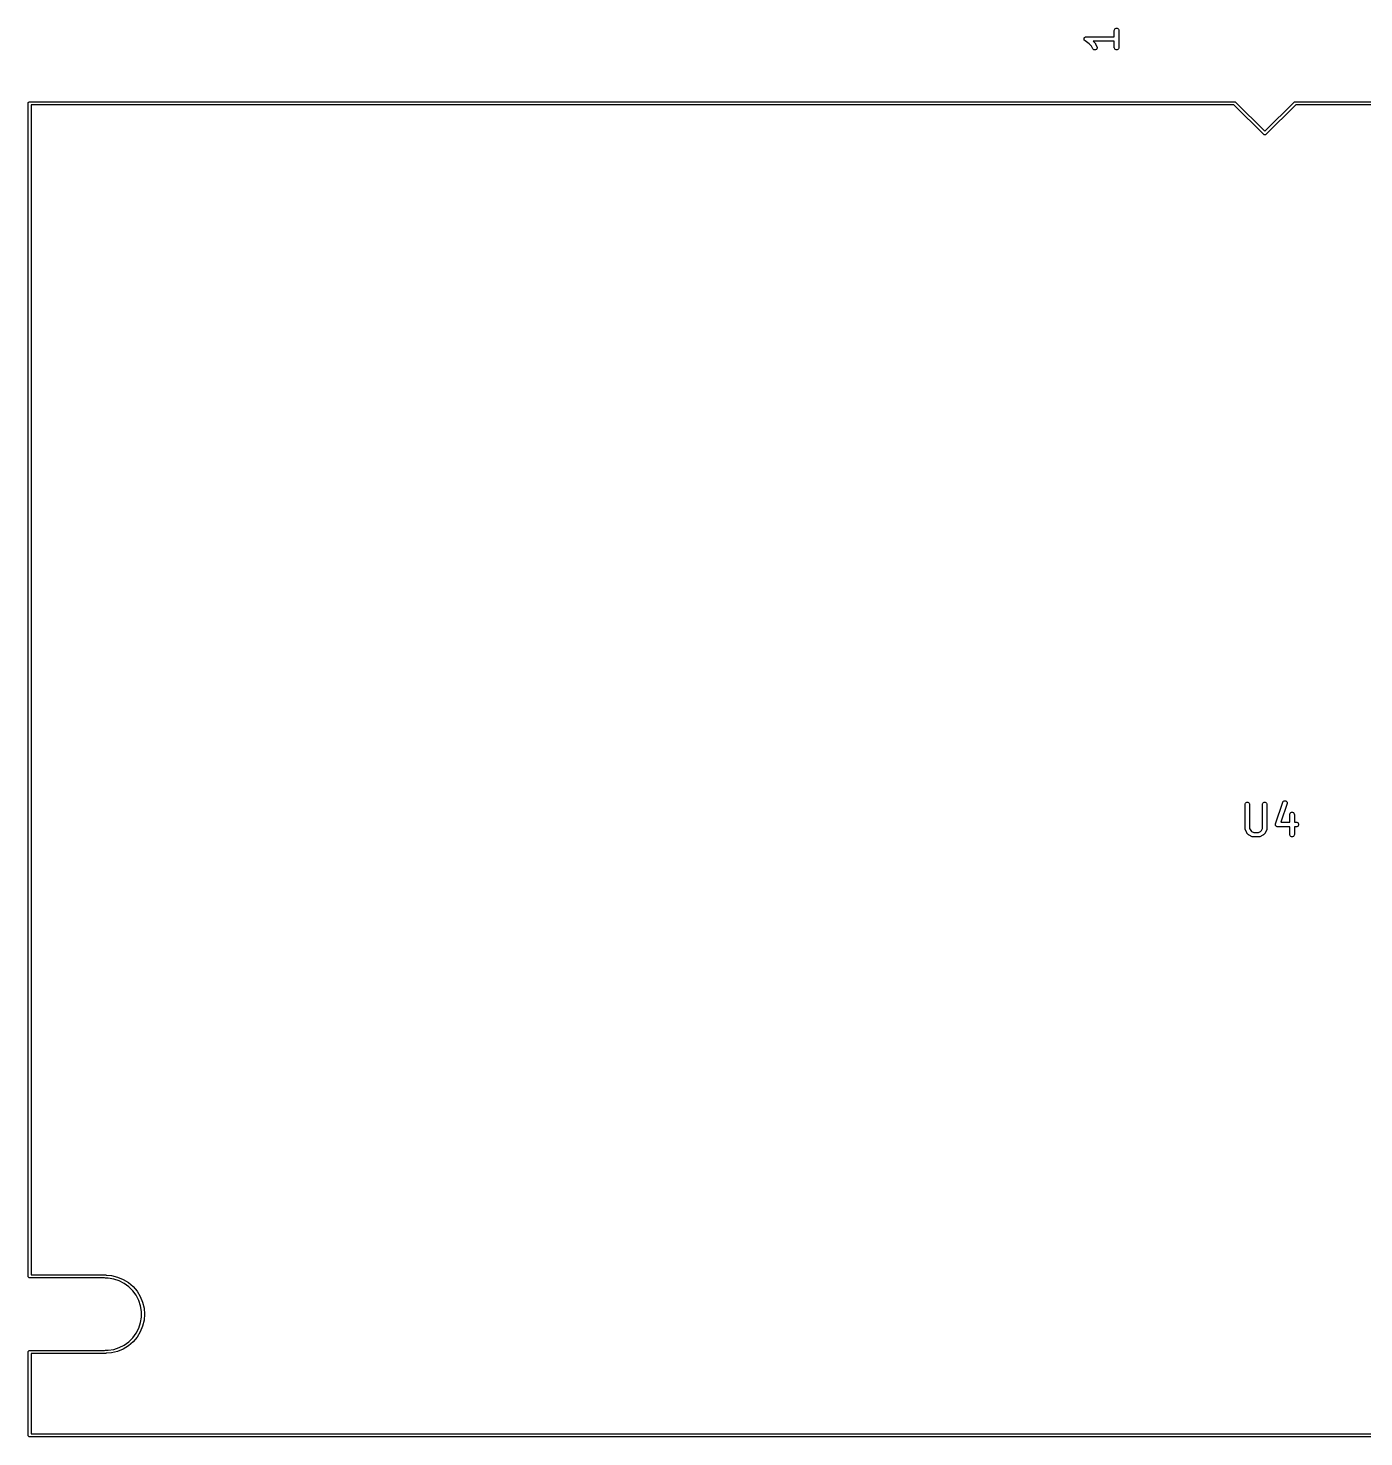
# Model space of a CAD drawing. Header units: millimetres. Extents: x 129 to 276, y -185 to -58.
# Drawn here: x 163.45 to 207.55, y -148.69 to -102.16 of the extents above; entities that cross this region are included whole.
import ezdxf

# ---------------------------------------------------------------- set-up
doc = ezdxf.new("R2010")
doc.units = ezdxf.units.MM
doc.layers.add('F.Fab', color=9, linetype='CONTINUOUS', true_color=0xafafaf)

msp = doc.modelspace()

# ---------------------------------------------------------------- linework, layer by layer
at = {"layer": 'F.Fab', "linetype": 'CONTINUOUS'}
for p, q in [((199.309819, -102.238095), (199.31126, -102.223463)), ((199.309819, -102.448809), (199.309819, -102.238095)), ((199.31126, -102.223463), (199.322459, -102.196427)), ((199.322459, -102.196427), (199.343151, -102.175735)), ((199.343151, -102.175735), (199.370187, -102.164536)), ((199.370187, -102.164536), (199.399451, -102.164536)), ((199.399451, -102.164536), (199.426487, -102.175735)), ((199.426487, -102.175735), (199.447179, -102.196427)), ((199.447179, -102.196427), (199.458378, -102.223463)), ((199.458378, -102.223463), (199.459819, -102.238095)), ((199.459819, -102.238095), (199.459819, -102.809523)), ((198.309819, -102.523888), (198.31126, -102.516603)), ((198.31126, -102.531092), (198.309819, -102.523888)), ((198.31126, -102.509177), (198.314072, -102.502388)), ((198.31126, -102.516603), (198.31126, -102.509177)), ((198.31126, -102.538441), (198.31126, -102.531092)), ((198.314101, -102.545301), (198.31126, -102.538441)), ((198.314072, -102.502388), (198.315498, -102.49518)), ((198.315558, -102.552582), (198.314101, -102.545301)), ((198.315498, -102.49518), (198.319617, -102.489001)), ((198.319646, -102.558687), (198.315558, -102.552582)), ((198.319617, -102.489001), (198.322459, -102.482141)), ((198.322459, -102.565477), (198.319646, -102.558687)), ((198.322459, -102.482141), (198.327654, -102.476945)), ((198.327709, -102.570727), (198.322459, -102.565477)), ((198.327654, -102.476945), (198.331731, -102.470831)), ((198.331841, -102.576897), (198.327709, -102.570727)), ((198.331731, -102.470831), (198.3379, -102.466699)), ((198.343099, -102.586117), (198.331841, -102.576897)), ((198.3379, -102.466699), (198.343151, -102.461449)), ((198.343151, -102.586169), (198.343099, -102.586117)), ((198.343151, -102.461449), (198.34994, -102.458636)), ((198.343173, -102.586178), (198.343151, -102.586169)), ((198.343216, -102.586213), (198.343173, -102.586178)), ((198.479894, -102.677331), (198.343216, -102.586213)), ((198.34994, -102.458636), (198.356046, -102.454548)), ((198.356046, -102.454548), (198.363326, -102.453091)), ((198.363326, -102.453091), (198.370187, -102.45025)), ((198.370187, -102.45025), (198.384663, -102.448824)), ((198.384663, -102.448824), (198.38474, -102.448809)), ((198.38474, -102.448809), (198.384766, -102.448814)), ((198.384766, -102.448814), (198.384819, -102.448809)), ((198.384819, -102.448809), (199.309819, -102.448809)), ((198.561275, -102.758712), (198.479894, -102.677331)), ((198.603451, -102.843064), (198.561275, -102.758712)), ((199.309819, -102.598809), (198.613504, -102.598809)), ((198.613504, -102.598809), (198.675947, -102.661252)), ((198.675947, -102.661252), (198.680667, -102.667002)), ((198.680667, -102.667002), (198.682164, -102.668301)), ((198.682164, -102.668301), (198.683583, -102.670555)), ((198.683583, -102.670555), (198.685275, -102.672617)), ((198.685275, -102.672617), (198.686033, -102.674449)), ((198.686033, -102.674449), (198.689996, -102.680744)), ((198.689996, -102.680744), (198.737615, -102.775982)), ((198.744944, -102.818903), (198.73569, -102.846665)), ((198.737615, -102.775982), (198.74287, -102.789713)), ((198.74287, -102.789713), (198.744944, -102.818903)), ((199.309819, -102.809523), (199.309819, -102.598809)), ((199.31126, -102.824155), (199.309819, -102.809523)), ((199.322459, -102.851191), (199.31126, -102.824155)), ((199.458378, -102.824155), (199.447179, -102.851191)), ((199.459819, -102.809523), (199.458378, -102.824155)), ((198.611283, -102.855507), (198.603451, -102.843064)), ((198.633391, -102.87468), (198.611283, -102.855507)), ((198.661152, -102.883934), (198.633391, -102.87468)), ((198.690342, -102.88186), (198.661152, -102.883934)), ((198.716517, -102.868772), (198.690342, -102.88186)), ((198.73569, -102.846665), (198.716517, -102.868772)), ((199.343151, -102.871883), (199.322459, -102.851191)), ((199.370187, -102.883082), (199.343151, -102.871883)), ((199.399451, -102.883082), (199.370187, -102.883082)), ((199.426487, -102.871883), (199.399451, -102.883082)), ((199.447179, -102.851191), (199.426487, -102.871883)), ((163.45, -104.6425), (163.453806, -104.623366)), ((163.45, -143.3925), (163.45, -104.6425)), ((163.453806, -104.623366), (163.480866, -104.596306)), ((163.480866, -104.596306), (163.5, -104.5925)), ((163.5, -104.5925), (203.28, -104.5925)), ((203.28, -104.5925), (203.299134, -104.596306)), ((203.299134, -104.596306), (203.315355, -104.607145)), ((203.315355, -104.607145), (204.28, -105.571789)), ((204.28, -105.571789), (205.244645, -104.607144)), ((205.244645, -104.607144), (205.260866, -104.596306)), ((205.260866, -104.596306), (205.28, -104.5925)), ((205.28, -104.5925), (221.740057, -104.5925)), ((163.55, -104.6925), (163.55, -143.3425)), ((203.25929, -104.6925), (163.55, -104.6925)), ((204.244645, -105.677856), (203.25929, -104.6925)), ((205.300711, -104.6925), (204.315355, -105.677855)), ((247.45, -104.6925), (205.300711, -104.6925)), ((204.260866, -105.688694), (204.244645, -105.677856)), ((204.299134, -105.688694), (204.260866, -105.688694)), ((204.299135, -105.688694), (204.299134, -105.688694)), ((204.299137, -105.688691), (204.299135, -105.688694)), ((204.315355, -105.677855), (204.299137, -105.688691)), ((203.628095, -127.802319), (203.629536, -127.787687)), ((203.628095, -128.611842), (203.628095, -127.802319)), ((203.629536, -127.787687), (203.640735, -127.760651)), ((203.640735, -127.760651), (203.661427, -127.739959)), ((203.661427, -127.739959), (203.688463, -127.72876)), ((203.688463, -127.72876), (203.717727, -127.72876)), ((203.717727, -127.72876), (203.744763, -127.739959)), ((203.744763, -127.739959), (203.765455, -127.760651)), ((203.765455, -127.760651), (203.776654, -127.787687)), ((203.776654, -127.787687), (203.778095, -127.802319)), ((203.778095, -127.802319), (203.778095, -128.594137)), ((204.199523, -127.802319), (204.200964, -127.787687)), ((204.199523, -128.594137), (204.199523, -127.802319)), ((204.200964, -127.787687), (204.212163, -127.760651)), ((204.212163, -127.760651), (204.232855, -127.739959)), ((204.232855, -127.739959), (204.259891, -127.72876)), ((204.259891, -127.72876), (204.289155, -127.72876)), ((204.289155, -127.72876), (204.316191, -127.739959)), ((204.316191, -127.739959), (204.336883, -127.760651)), ((204.336883, -127.760651), (204.348082, -127.787687)), ((204.348082, -127.787687), (204.349523, -127.802319)), ((204.349523, -127.802319), (204.349523, -128.611842)), ((204.631944, -128.445268), (204.870039, -127.730983)), ((205.012341, -127.778418), (204.807152, -128.393985)), ((204.870039, -127.730983), (204.876033, -127.717558)), ((204.876033, -127.717558), (204.895207, -127.695451)), ((204.895207, -127.695451), (204.92138, -127.682364)), ((204.92138, -127.682364), (204.95057, -127.680289)), ((204.95057, -127.680289), (204.978332, -127.689543)), ((204.978332, -127.689543), (205.00044, -127.708717)), ((205.00044, -127.708717), (205.013526, -127.734891)), ((205.015601, -127.764081), (205.012341, -127.778418)), ((205.013526, -127.734891), (205.015601, -127.764081)), ((204.807152, -128.393985), (205.104285, -128.393985)), ((205.104285, -128.135652), (205.105726, -128.12102)), ((205.104285, -128.393985), (205.104285, -128.135652)), ((205.105726, -128.12102), (205.116925, -128.093984)), ((205.116925, -128.093984), (205.137617, -128.073292)), ((205.137617, -128.073292), (205.164653, -128.062093)), ((205.164653, -128.062093), (205.193917, -128.062093)), ((205.193917, -128.062093), (205.220953, -128.073292)), ((205.220953, -128.073292), (205.241645, -128.093984)), ((205.241645, -128.093984), (205.252844, -128.12102)), ((205.252844, -128.12102), (205.254285, -128.135652)), ((205.254285, -128.135652), (205.254285, -128.393985)), ((205.254285, -128.393985), (205.322142, -128.393985)), ((205.322142, -128.393985), (205.336774, -128.395426)), ((205.336774, -128.395426), (205.36381, -128.406625)), ((205.36381, -128.406625), (205.384502, -128.427317)), ((203.629536, -128.626474), (203.628095, -128.611842)), ((203.630567, -128.628963), (203.629536, -128.626474)), ((203.630758, -128.631651), (203.630567, -128.628963)), ((203.636013, -128.645383), (203.630758, -128.631651)), ((203.683632, -128.740621), (203.636013, -128.645383)), ((203.687595, -128.746917), (203.683632, -128.740621)), ((203.688353, -128.748747), (203.687595, -128.746917)), ((203.690042, -128.750805), (203.688353, -128.748747)), ((203.691464, -128.753064), (203.690042, -128.750805)), ((203.692962, -128.754363), (203.691464, -128.753064)), ((203.69768, -128.760112), (203.692962, -128.754363)), ((203.745299, -128.807732), (203.69768, -128.760112)), ((203.751048, -128.81245), (203.745299, -128.807732)), ((203.752349, -128.81395), (203.751048, -128.81245)), ((203.754608, -128.815372), (203.752349, -128.81395)), ((203.756665, -128.81706), (203.754608, -128.815372)), ((203.758492, -128.817817), (203.756665, -128.81706)), ((203.764792, -128.821782), (203.758492, -128.817817)), ((203.86003, -128.869401), (203.764792, -128.821782)), ((203.778095, -128.594137), (203.812353, -128.662653)), ((203.812353, -128.662653), (203.84276, -128.693061)), ((203.84276, -128.693061), (203.911276, -128.727319)), ((203.873761, -128.874656), (203.86003, -128.869401)), ((203.87645, -128.874847), (203.873761, -128.874656)), ((203.878939, -128.875878), (203.87645, -128.874847)), ((203.893571, -128.877319), (203.878939, -128.875878)), ((204.084047, -128.877319), (203.893571, -128.877319)), ((203.911276, -128.727319), (204.066342, -128.727319)), ((204.066342, -128.727319), (204.134857, -128.693061)), ((204.098679, -128.875878), (204.084047, -128.877319)), ((204.101168, -128.874846), (204.098679, -128.875878)), ((204.103856, -128.874656), (204.101168, -128.874846)), ((204.117588, -128.869401), (204.103856, -128.874656)), ((204.212826, -128.821782), (204.117588, -128.869401)), ((204.134857, -128.693061), (204.165264, -128.662653)), ((204.165264, -128.662653), (204.199523, -128.594137)), ((204.219125, -128.817817), (204.212826, -128.821782)), ((204.220953, -128.81706), (204.219125, -128.817817)), ((204.223009, -128.815372), (204.220953, -128.81706)), ((204.225269, -128.81395), (204.223009, -128.815372)), ((204.226569, -128.81245), (204.225269, -128.81395)), ((204.232319, -128.807732), (204.226569, -128.81245)), ((204.279937, -128.760113), (204.232319, -128.807732)), ((204.284655, -128.754363), (204.279937, -128.760113)), ((204.286154, -128.753064), (204.284655, -128.754363)), ((204.287575, -128.750805), (204.286154, -128.753064)), ((204.289265, -128.748747), (204.287575, -128.750805)), ((204.290022, -128.746917), (204.289265, -128.748747)), ((204.293986, -128.740621), (204.290022, -128.746917)), ((204.341605, -128.645383), (204.293986, -128.740621)), ((204.34686, -128.631652), (204.341605, -128.645383)), ((204.347051, -128.628962), (204.34686, -128.631652)), ((204.348082, -128.626474), (204.347051, -128.628962)), ((204.349523, -128.611842), (204.348082, -128.626474)), ((204.628684, -128.459605), (204.629536, -128.455858)), ((204.629536, -128.47159), (204.628684, -128.459605)), ((204.629536, -128.454353), (204.630294, -128.452521)), ((204.629536, -128.455858), (204.629536, -128.454353)), ((204.629536, -128.483617), (204.629536, -128.47159)), ((204.630568, -128.486108), (204.629536, -128.483617)), ((204.630294, -128.452521), (204.631944, -128.445268)), ((204.630759, -128.488795), (204.630568, -128.486108)), ((204.636133, -128.499544), (204.630759, -128.488795)), ((204.640735, -128.510653), (204.636133, -128.499544)), ((204.64264, -128.512558), (204.640735, -128.510653)), ((204.643845, -128.514968), (204.64264, -128.512558)), ((204.652927, -128.522845), (204.643845, -128.514968)), ((204.661427, -128.531345), (204.652927, -128.522845)), ((204.663915, -128.532375), (204.661427, -128.531345)), ((204.665952, -128.534142), (204.663915, -128.532375)), ((204.677355, -128.537943), (204.665952, -128.534142)), ((204.688463, -128.542544), (204.677355, -128.537943)), ((204.692289, -128.54292), (204.688463, -128.542544)), ((204.693715, -128.543396), (204.692289, -128.54292)), ((204.695689, -128.543255), (204.693715, -128.543396)), ((204.703095, -128.543985), (204.695689, -128.543255)), ((205.104285, -128.543985), (204.703095, -128.543985)), ((205.104285, -128.802319), (205.104285, -128.543985)), ((205.105726, -128.816951), (205.104285, -128.802319)), ((205.116925, -128.843987), (205.105726, -128.816951)), ((205.137617, -128.864679), (205.116925, -128.843987)), ((205.164653, -128.875878), (205.137617, -128.864679)), ((205.193917, -128.875878), (205.164653, -128.875878)), ((205.220953, -128.864679), (205.193917, -128.875878)), ((205.241645, -128.843987), (205.220953, -128.864679)), ((205.252844, -128.816951), (205.241645, -128.843987)), ((205.254285, -128.802319), (205.252844, -128.816951)), ((205.322142, -128.543985), (205.254285, -128.543985)), ((205.254285, -128.543985), (205.254285, -128.802319)), ((205.336774, -128.542544), (205.322142, -128.543985)), ((205.36381, -128.531345), (205.336774, -128.542544)), ((205.384502, -128.510653), (205.36381, -128.531345)), ((205.384502, -128.427317), (205.395701, -128.454353)), ((205.395701, -128.483617), (205.384502, -128.510653)), ((205.395701, -128.454353), (205.395701, -128.483617)), ((163.453806, -143.411634), (163.45, -143.3925)), ((163.480866, -143.438694), (163.453806, -143.411634)), ((163.5, -143.4425), (163.480866, -143.438694)), ((165.970283, -143.4425), (163.5, -143.4425)), ((163.55, -143.3425), (166, -143.3425)), ((165.970611, -143.442951), (165.970283, -143.4425)), ((166, -143.4525), (165.970611, -143.442951)), ((166, -143.3425), (166.019134, -143.346306)), ((166.093655, -143.4525), (166, -143.4525)), ((166.019134, -143.346306), (166.027491, -143.354663)), ((166.027491, -143.354663), (166.2018, -143.368382)), ((166.278659, -143.481802), (166.093655, -143.4525)), ((166.2018, -143.368382), (166.398632, -143.415637)), ((166.456801, -143.539684), (166.278659, -143.481802)), ((166.398632, -143.415637), (166.585648, -143.493102)), ((166.623696, -143.624721), (166.456801, -143.539684)), ((166.585648, -143.493102), (166.758243, -143.598869)), ((166.775233, -143.734819), (166.623696, -143.624721)), ((166.758243, -143.598869), (166.912167, -143.730333)), ((166.907681, -143.867267), (166.775233, -143.734819)), ((166.912167, -143.730333), (167.043631, -143.884257)), ((167.017779, -144.018804), (166.907681, -143.867267)), ((167.102816, -144.185699), (167.017779, -144.018804)), ((167.043631, -143.884257), (167.149398, -144.056852)), ((167.160698, -144.363841), (167.102816, -144.185699)), ((167.149398, -144.056852), (167.226863, -144.243868)), ((167.19, -144.548845), (167.160698, -144.363841)), ((167.19, -144.6425), (167.19, -144.548845)), ((167.19, -144.736155), (167.19, -144.6425)), ((167.226863, -144.243868), (167.274118, -144.4407)), ((167.274118, -144.4407), (167.29, -144.6425)), ((167.29, -144.6425), (167.274118, -144.8443)), ((167.017779, -145.266196), (167.102816, -145.099301)), ((167.102816, -145.099301), (167.160698, -144.921159)), ((167.226863, -145.041132), (167.149398, -145.228148)), ((167.160698, -144.921159), (167.19, -144.736155)), ((167.274118, -144.8443), (167.226863, -145.041132)), ((166.623696, -145.660279), (166.775233, -145.550181)), ((166.912167, -145.554667), (166.758243, -145.686131)), ((166.775233, -145.550181), (166.907681, -145.417733)), ((166.907681, -145.417733), (167.017779, -145.266196)), ((167.043631, -145.400743), (166.912167, -145.554667)), ((167.149398, -145.228148), (167.043631, -145.400743)), ((163.45, -145.8925), (163.453806, -145.873366)), ((163.45, -148.6325), (163.45, -145.8925)), ((163.453806, -145.873366), (163.480866, -145.846306)), ((163.480866, -145.846306), (163.5, -145.8425)), ((163.5, -145.8425), (165.970283, -145.8425)), ((166, -145.9425), (163.55, -145.9425)), ((163.55, -145.9425), (163.55, -148.5925)), ((165.970283, -145.8425), (165.970611, -145.842049)), ((165.970611, -145.842049), (166, -145.8325)), ((166, -145.8325), (166.093655, -145.8325)), ((166.019134, -145.938694), (166, -145.9425)), ((166.027491, -145.930336), (166.019134, -145.938694)), ((166.2018, -145.916618), (166.027491, -145.930336)), ((166.093655, -145.8325), (166.278659, -145.803198)), ((166.398632, -145.869363), (166.2018, -145.916618)), ((166.278659, -145.803198), (166.456801, -145.745316)), ((166.585648, -145.791898), (166.398632, -145.869363)), ((166.456801, -145.745316), (166.623696, -145.660279)), ((166.758243, -145.686131), (166.585648, -145.791898)), ((163.453806, -148.651634), (163.45, -148.6325)), ((163.453806, -148.661634), (163.453806, -148.651634)), ((163.480866, -148.688694), (163.453806, -148.661634)), ((163.5, -148.6925), (163.480866, -148.688694)), ((247.5, -148.6925), (163.5, -148.6925)), ((163.55, -148.5925), (247.45, -148.5925))]:
    msp.add_line(p, q, dxfattribs=at)

doc.saveas('drawing.dxf')
